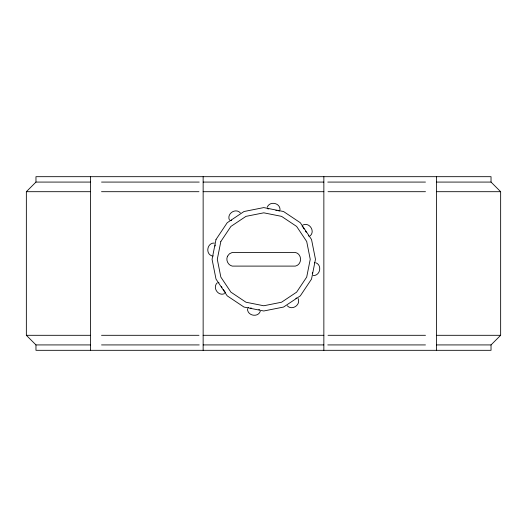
<?xml version="1.0" encoding="UTF-8"?>
<svg xmlns="http://www.w3.org/2000/svg" width="527" height="527" viewBox="0 0 527 527"><rect width="100%" height="100%" fill="white"/><g stroke="black" fill="none" stroke-linecap="round" stroke-linejoin="round"><path stroke-width="0.79" d="M203.145 350.317L203.145 176.683M323.855 350.317L323.855 176.683M213.02 256.221L213.119 255.72M215.049 246.069L215.247 245.075M312.287 273.506L312.485 272.518M314.415 262.861L314.487 262.492M267.222 207.295C269.58 200.682 280.39 202.842 280.021 209.858M260.312 311.286C257.953 317.9 247.143 315.739 247.512 308.723M217.315 282.755C212.098 287.452 218.211 296.622 224.561 293.618M310.219 235.832C315.436 231.129 309.323 221.959 302.972 224.97M90.413 344.921L35.968 344.921L26.35 335.304L26.35 191.696L35.968 182.078L90.413 182.078M436.587 344.921L491.032 344.921L500.65 335.304L500.65 191.696L491.032 182.078L436.587 182.078M230.991 220.615L231.676 220.154M295.858 298.427L296.543 297.972M214.331 243.039C207.322 242.67 205.155 253.48 211.768 255.839M313.203 275.549C320.212 275.911 322.379 265.107 315.765 262.742M101.54 182.078L199.232 182.078M203.145 182.078L323.855 182.078M327.768 182.078L425.46 182.078M26.35 191.696L90.413 191.696M101.513 191.696L198.982 191.696M203.132 191.696L323.868 191.696M328.018 191.696L425.487 191.696M436.587 191.696L500.65 191.696M26.35 335.304L90.413 335.304M101.513 335.304L198.982 335.304M203.132 335.304L323.868 335.304M328.018 335.304L425.487 335.304M436.587 335.304L500.65 335.304M101.54 344.921L199.232 344.921M203.145 344.921L323.855 344.921M327.768 344.921L425.46 344.921M267.334 208.646L268.75 208.929M275.865 210.352L276.991 210.576M278.796 210.938L279.396 211.057M248.138 307.524L248.744 307.649M250.542 308.005L251.669 308.236M258.783 309.659L259.594 309.817M240.305 212.842C235.609 207.625 226.432 213.738 229.443 220.082M287.228 305.739C291.925 310.956 301.101 304.843 298.091 298.499M302.103 226.004L302.906 227.203M303.466 228.039L304.105 229.001M305.515 231.122L306.233 232.203M308.585 235.727L308.927 236.234M218.606 282.347L218.949 282.861M221.3 286.385L222.019 287.465M223.435 289.587L225.431 292.584M491.032 182.078L491.032 176.683L35.968 176.683L35.968 182.078M491.032 344.921L491.032 350.317L35.968 350.317L35.968 344.921M436.587 176.683L436.587 350.317M90.413 176.683L90.413 350.317M216.004 239.508L212.065 259.291L216.004 279.079L227.209 295.851L243.981 307.057L263.77 310.989L283.552 307.057L300.324 295.851L311.529 279.079L315.469 259.291L311.529 239.508L300.324 222.737L283.552 211.525L263.77 207.592L243.981 211.525L227.209 222.737L216.004 239.508M220.833 241.511L217.295 259.291L220.833 277.077L230.905 292.149L245.984 302.228L263.77 305.765L281.55 302.228L296.629 292.149L306.701 277.077L310.238 259.291L306.701 241.511L296.629 226.432L281.55 216.36L263.77 212.822L245.984 216.36L230.905 226.432L220.833 241.511M227.466 256.26C225.668 260.206 228 265.048 232.209 266.102L295.324 266.102C302.281 264.659 302.281 253.922 295.324 252.479L232.209 252.479L229.41 253.83L227.466 256.26"/></g></svg>
